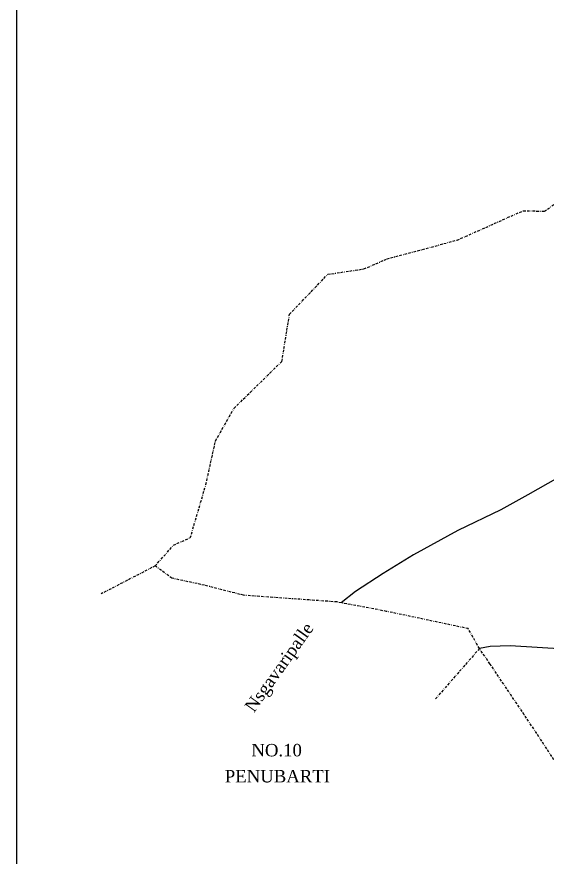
# Model space of a CAD drawing. Header units: inches. Extents: x 36 to 754, y 139 to 910.
# Drawn here: x 36.1 to 142.9, y 576.8 to 745.8 of the extents above; entities that cross this region are included whole.
import ezdxf

# ---------------------------------------------------------------- set-up
doc = ezdxf.new("R2010")
doc.units = ezdxf.units.IN
doc.header["$MEASUREMENT"] = 0
doc.linetypes.add('ACAD_ISO02W100', pattern=[15, 12, -3])
doc.linetypes.add('BORDER', pattern=[1.75, 0.5, -0.25, 0.5, -0.25, 0, -0.25])
for name, color, linetype in [('CARTTRACK', 30, 'ACAD_ISO02W100'), ('SURVEY_BND', 7, 'Continuous'), ('SURVEY_NO', 7, 'Continuous'), ('TEXT', 7, 'Continuous')]:
    doc.layers.add(name, color=color, linetype=linetype)
doc.layers.add('VILL_BOUNDARY', color=6, linetype='BORDER', lineweight=30)
doc.styles.get("Standard").update_dxf_attribs({"font": 'TIMES.TTF'})

msp = doc.modelspace()

# ---------------------------------------------------------------- linework, layer by layer
at = {"lineweight": 30}
msp.add_lwpolyline([(36.11, 909.96), (753.74, 909.96), (753.74, 139.44), (36.11, 139.44)], close=True, dxfattribs=at)
at = {"layer": 'CARTTRACK'}
msp.add_lwpolyline([(144.97, 653.1), (138.95, 649.66), (133.53, 646.67), (124.89, 642.5), (115.97, 637.61), (109.81, 633.81), (104.27, 630.2), (101.37, 627.95)], dxfattribs=at)
at = {"layer": 'SURVEY_BND'}
msp.add_lwpolyline([(175.53, 480.45), (182.12, 487.36), (191.33, 495.48), (190.21, 506.24), (188.62, 521.34), (189.65, 540.83), (190.11, 545.07), (197.83, 545.96), (197.37, 556.43), (191.6, 567.44), (181.04, 577.84), (170.25, 590.2), (162.27, 601.83), (153.77, 615.19), (151.73, 618.25), (135.42, 619.27), (131.38, 619.17), (129.21, 618.72)], dxfattribs=at)
at = {"layer": 'VILL_BOUNDARY'}
for points in [[(144.22, 596.38), (138.24, 605.43), (131.33, 615.68), (129.21, 618.72), (126.94, 622.75), (110.52, 626.22), (100.52, 628.11), (81.76, 629.46), (73.13, 631.65), (67.29, 632.89), (63.95, 635.36), (67.66, 639.54), (71.03, 641.02), (74.16, 651.72), (76.12, 660.55), (79.84, 667.1), (89.47, 676.52), (90.99, 685.99), (98.73, 694.04), (105.98, 695.11), (110.62, 697.13), (124.75, 700.91), (138.05, 706.83), (142.28, 706.72), (148.96, 711.35)], [(63.95, 635.36), (53.08, 629.74)], [(129.21, 618.72), (120.23, 608.47)]]:
    msp.add_lwpolyline(points, dxfattribs=at)

# ---------------------------------------------------------------- texts
at = {"layer": 'SURVEY_NO'}
msp.add_text('NO.10', height=2.5, dxfattribs=at).set_placement((83.31, 597.05))
at = {"layer": 'TEXT'}
msp.add_text('Nsgavaripalle', height=2.5, rotation=54.6579, dxfattribs=at).set_placement((83.84, 605.71))
msp.add_text('PENUBARTI', height=2.5, dxfattribs=at).set_placement((77.96, 591.81))

doc.saveas('drawing.dxf')
